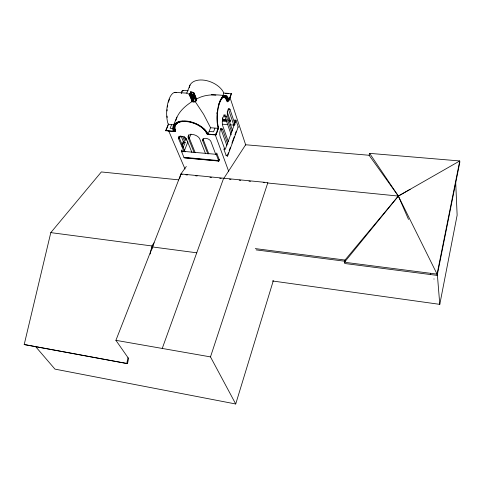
<?xml version="1.0" encoding="UTF-8"?>
<svg xmlns="http://www.w3.org/2000/svg" width="484" height="484" viewBox="0 0 484 484"><rect width="100%" height="100%" fill="white"/><g stroke="black" fill="none" stroke-linecap="round" stroke-linejoin="round"><path stroke-width="0.73" d="M272.425 280.968L439.781 304.357L457.138 215.192L455.698 182.426M437.185 275.408L459.8 162.346L459.746 160.948L369.613 153.355L369.104 155.261L398.344 196.062L437.082 274.144L437.185 275.402L344.741 263.496L344.451 262.255L345.031 260.047L398.344 196.062L459.746 160.948L437.082 274.144L344.451 262.255L398.344 196.062L410.16 189.323M35.368 346.326L54.946 369.117L235.72 403.989L210.486 356.896L267.852 182.637L181.004 173.974L115.912 340.331L128.581 358.493L127.48 363.653L126.766 363.448L128.006 357.664M150.191 254.046L151.928 245.963L154.069 242.805M151.976 249.163L152.454 246.949L153.295 245.703M127.48 363.653L24.2 344.535L50.802 232.623L101.35 171.947L178.481 179.842M179.612 178.705L180.665 174.319L186.316 166.442M235.72 403.989L273.333 280.623M175.783 120.607C178.039 112.125 185.166 105.929 192.329 101.404M162.243 348.444L223.644 178.227M190.381 93.406A1.712 1.198 -21.1 0 0 191.319 95.076A1.712 1.198 -21.1 0 0 193.443 93.527A1.712 1.198 -21.1 0 0 191.404 92.662A2.565 1.803 -21.1 0 1 194.435 94.307L194.266 95.342C197.085 105.076 197.03 98.627 194.628 94.35A2.565 1.803 -21.1 0 0 193.443 92.928L193.382 93.085M192.801 101.682L190.914 96.419L192.801 101.682A2.547 1.797 -21.1 0 1 191.622 100.255L189.674 95.154L190.037 94.162M195.306 98.204L194.084 98.149L193.418 96.074M194.023 101.731L192.142 96.467L194.023 101.731A2.547 1.797 -21.1 0 0 196.183 100.448M226.052 155.231L227.583 155.364L227.722 155.751L226.191 155.612L227.583 156.072L238.213 126.899L235.962 120.153L234.444 120.038L235.393 122.863M227.649 154.862L228.412 152.775M229.168 150.687L230.438 147.209M231.957 143.034L234.232 136.766M234.994 134.679L236.259 131.2M191.622 100.255L191.985 99.268A2.547 1.797 -21.1 0 1 192.39 98.821M195.99 100.442L194.066 95.33L194.429 94.338A2.565 1.803 -21.1 0 1 190.533 96.147A2.565 1.803 -21.1 0 1 190.829 92.958M184.295 157.711L184.422 157.397L184.634 157.905L218.853 161.075L219.204 160.113L219.01 159.605L218.732 160.906L184.108 157.693L181.349 151.177L181.857 149.913L182.722 151.958M235.962 120.153L225.332 149.132L223.789 148.993L226.191 155.612M218.587 160.519L219.058 159.236M218.538 160.888L218.659 160.567L183.95 157.318M218.732 160.906L216.251 154.323L216.735 153.029L219.204 159.617M215.64 134.733L216.433 132.634M216.965 131.231L218.284 127.734M223.336 96.812A17.872 6.401 -85.9 0 1 226.373 98.276L227.71 101.18L228.297 101.223L228.775 99.946M203.855 128.835A17.418 9.952 22.1 0 1 205.113 130.214L207.273 134.286L215.949 135L218.26 128.339A19.166 6.843 -85.9 0 1 219.554 102.057A19.166 6.843 -85.9 0 1 229.095 99.625L231.388 93.557L223.844 93.073A18.586 11.38 22.4 0 0 204.611 80.253A18.586 11.38 22.4 0 0 189.286 87.834M215.949 135L218.659 127.824L217.721 124.11A18.307 6.534 -85.9 0 1 219.772 102.59A18.307 6.534 -85.9 0 1 227.631 97.962L228.902 100.666L228.321 100.63L227.044 97.925A18.301 6.546 -85.9 0 0 224.485 96.358M228.902 100.666L231.388 93.557M222.477 117.842L223.215 119.959L222.761 121.169L227.032 121.496M209.088 131.436L213.589 131.799L214.914 128.302M207.273 134.286L207.461 133.796M176.654 92.571A18.767 7.647 -86.3 0 0 168.008 102.475A18.767 7.647 -86.3 0 0 168.281 124.388L165.697 130.613L173.145 131.225A19.142 10.92 22.1 0 1 185.959 120.988A19.142 10.92 22.1 0 1 208.132 134.092L210.564 127.734L203.643 114.345L195.088 101.404M222.815 95.759L223.844 93.073M207.824 153.894L202.748 140.814L203.244 139.525A4.417 2.523 21.3 0 1 203.099 138.805M206.952 132.477L206.765 132.967L205.27 130.65M207.073 133.79L207.261 133.3M207.17 134.038L207.364 133.548M183.073 147.735L185.154 142.502L182.595 136.306M186.673 138.666L185.892 140.644L184.168 136.452M194.175 152.623L188.246 138.031L188.754 136.748A6.292 3.582 21.9 0 1 188.712 134.794M184.319 150.869L187.925 141.758M189.032 138.95L190.968 134.044M182.008 144.855L183.382 141.413M182.547 144.299L183.654 141.51M182.123 146.295L183.684 142.375L181.119 136.185M184.948 139.198L185.469 137.886M184.071 151.752L178.62 138.769L179.134 137.492A4.374 2.468 22.3 0 1 179.08 136.131M179.425 138.684L180.538 135.919M165.697 130.613L174.192 131.575L173.714 128.024A18.277 10.436 22.1 0 1 176.091 123.408M174.633 129.851L174.887 131.394L174.319 127.655A17.841 10.2 22.1 0 1 178.523 121.992M174.192 131.575L174.04 130.275M174.095 131.097L175.577 131.218L175.033 129.906L174.918 127.292A17.412 9.958 22.1 0 1 175.559 124.872M175.577 131.218L175.226 129.422M173.399 125.622L176.896 117.086M186.691 93.224L190.031 85.081M173.115 128.532L170.12 128.29L171.56 124.793M181.264 93.043L182.353 90.405L188.179 90.78M165.812 130.886L168.105 125.35M168.396 124.66L168.716 123.886M181.361 93.352L182.19 91.349M223.783 178.487L245.636 144.764L369.104 155.261M196.183 99.238C204.774 94.12 214.963 94.326 224.552 95.602M189.873 95.16L189.674 95.154A2.565 1.803 -21.1 0 0 190.853 96.576L192.081 96.625A2.565 1.803 -21.1 0 0 194.266 95.342L194.066 95.33M183.581 90.756L182.353 90.405M225.447 93.448L228.46 93.648M230.372 95.197L230.953 95.233M174.754 92.353L187.58 93.188L190.097 95.342M224.146 95.923L227.093 95.977M228.037 99.783L228.617 99.819M227.341 100.085L227.928 100.121L228.297 101.223M226.651 100.388L227.232 100.424L227.686 101.779L227.105 101.737L225.701 98.627A17.436 6.256 -85.9 0 0 221.666 97.689M228.248 108.888A4.374 1.549 -85.9 0 1 228.539 109.523L230.082 109.632L235.061 124.461M223.85 114.889A6.304 2.257 -85.7 0 1 224.806 116.323L226.355 116.438L231.739 132.09M222.797 119.699L226.566 119.984M228.823 120.153L230.33 120.268M223.215 119.959L226.064 120.171M228.908 120.389L230.33 120.492M223.608 120.147L225.096 120.256M229.168 121.659L230.59 121.768L227.22 111.877M222.658 124.219L227.903 124.624M230.148 124.793L233.893 125.084M237.777 127.026L238.158 127.056M217.764 126.947L218.357 126.996M168.281 124.388L174.216 124.854M210.564 127.734L218.26 128.339M217.764 128.575L218.357 128.617M220.408 128.411A4.429 1.597 -85.4 0 1 221.091 129.385L222.646 129.512L227.843 144.153M215.912 133.475L216.505 133.523M208.132 134.092L215.852 134.721M211.32 94.743L215.876 95.13M183.684 142.375L185.154 142.502M181.349 151.177L216.251 154.323M180.665 174.319L182.166 174.464M185.917 174.839L187.417 174.99M195.675 175.813L197.176 175.964M209.935 177.241L211.441 177.392M219.694 178.215L221.2 178.366M229.452 179.189L230.953 179.34M239.211 180.163L240.711 180.314M248.97 181.143L250.47 181.288M263.229 182.565L264.736 182.716M267.737 183.012L398.344 196.062L408.526 219.44M255.304 248.613L345.031 260.047L345.316 261.293M256.127 249.889L344.572 261.197M50.802 232.623L151.928 245.963M152.454 246.949L196.74 252.805M115.912 340.331L210.486 356.896M24.2 344.535L126.766 363.448M369.613 153.355L398.344 196.062M206.964 133.463L205.422 131.085A18.283 10.43 22.1 0 0 186.146 121.551A18.283 10.43 22.1 0 0 173.514 128.508L173.847 130.759M227.232 100.424L226.288 98.663A17.442 6.244 -85.9 0 0 221.726 98.155M227.928 100.121L226.96 98.312A17.878 6.389 -85.9 0 0 221.103 99.196M168.656 130.825L185.027 169.007M179.134 137.492L185.142 151.855M191.936 152.46L186.606 139.446A4.38 2.462 22.3 0 0 181.446 136.294A4.38 2.462 22.3 0 0 178.62 138.769M188.754 136.748L195.227 152.738M205.518 153.646L199.795 139.005A6.298 3.576 21.9 0 0 192.408 134.467A6.298 3.576 21.9 0 0 188.246 138.031M203.244 139.525L208.84 153.991M191.21 96.721L191.936 98.639M190.115 95.802L191.821 100.267M215.846 154.62L210.903 141.51A4.417 2.517 21.3 0 0 205.742 138.333A4.417 2.517 21.3 0 0 202.748 140.814M193.358 96.231L194.084 98.149M194.429 94.338L196.105 98.815M218.659 160.567L218.853 161.075M215.186 134.637L228.732 171.463M224.891 149.453L220.117 136.264A4.429 1.591 -85.4 0 1 220.359 130.027A4.429 1.591 -85.4 0 1 222.646 129.512M227.395 155.558L227.583 156.072M221.091 129.385L226.814 145.418M228.285 141.522L222.785 125.955A6.304 2.245 -85.7 0 1 223.124 117.061A6.304 2.245 -85.7 0 1 226.355 116.438M224.806 116.323L231.207 134.818M232.677 130.964L227.625 116.196A4.38 1.543 -85.9 0 1 227.867 110.019A4.38 1.543 -85.9 0 1 230.082 109.632M228.539 109.523L234.026 125.755M229.87 97.115L245.745 145.085M175.033 129.906L174.718 127.776A17.418 9.952 22.1 0 1 178.826 122.246M174.44 130.329L174.119 128.139A17.848 10.194 22.1 0 1 190.629 122.028M430.524 273.303L430.645 274.561M433.979 278.851L434.009 279.171M437.294 273.811L439.781 304.357M459.352 162.939L459.401 164.33M195.984 98.579A2.547 1.797 -21.1 0 1 196.189 100.932A2.547 1.797 -21.1 0 1 193.11 102.045A2.547 1.797 -21.1 0 1 191.846 100.079M193.624 98.482A2.547 1.797 -21.1 0 1 194.266 98.312M195.863 98.258A2.547 1.797 -21.1 0 1 196.546 99.462M192.904 98.44A2.547 1.797 -21.1 0 1 194.144 97.992M193.503 93.037A2.136 1.5 -21.1 0 1 192.747 95.693A2.136 1.5 -21.1 0 1 189.946 94.713M190.654 93.103A1.712 1.198 -21.1 0 1 190.998 92.849M175.873 124.334A17.412 9.958 22.1 0 1 178.36 122.101M167.21 117.509A17.932 7.302 -86.3 0 1 167.089 116.081M167.065 110.945A17.932 7.302 -86.3 0 1 167.155 109.644M167.452 107.067A17.932 7.302 -86.3 0 1 167.694 105.609M168.505 102.136A17.932 7.302 -86.3 0 1 169.575 99.069M222.265 97.375A18.301 6.546 -85.9 0 1 223.935 96.425M217.001 113.734A17.878 6.389 -85.9 0 1 217.147 112.221M218.508 105.167A17.878 6.389 -85.9 0 1 219.101 103.316M219.851 101.465A17.878 6.389 -85.9 0 1 220.722 99.789M221.702 97.744A17.872 6.401 -85.9 0 1 222.791 97M191.343 122.21A17.848 10.194 22.1 0 1 194.913 123.408M195.609 123.704A17.848 10.194 22.1 0 1 204.865 130.172M181.439 121.405A17.418 9.952 22.1 0 1 182.837 121.188M193.89 99.849L194.29 99.831L193.909 99.807M191.126 91.47L190.708 91.524L191.126 91.47M191.482 93.491L191.882 93.479L191.507 93.454M191.204 95.396A2.136 1.5 -21.1 0 0 193.8 93.067A2.136 1.5 -21.1 0 0 190.363 92.934A2.136 1.5 -21.1 0 0 191.204 95.396M191.21 94.785A1.712 1.198 -21.1 0 0 193.285 92.922A1.712 1.198 -21.1 0 0 190.539 92.813A1.712 1.198 -21.1 0 0 191.21 94.785"/></g></svg>
